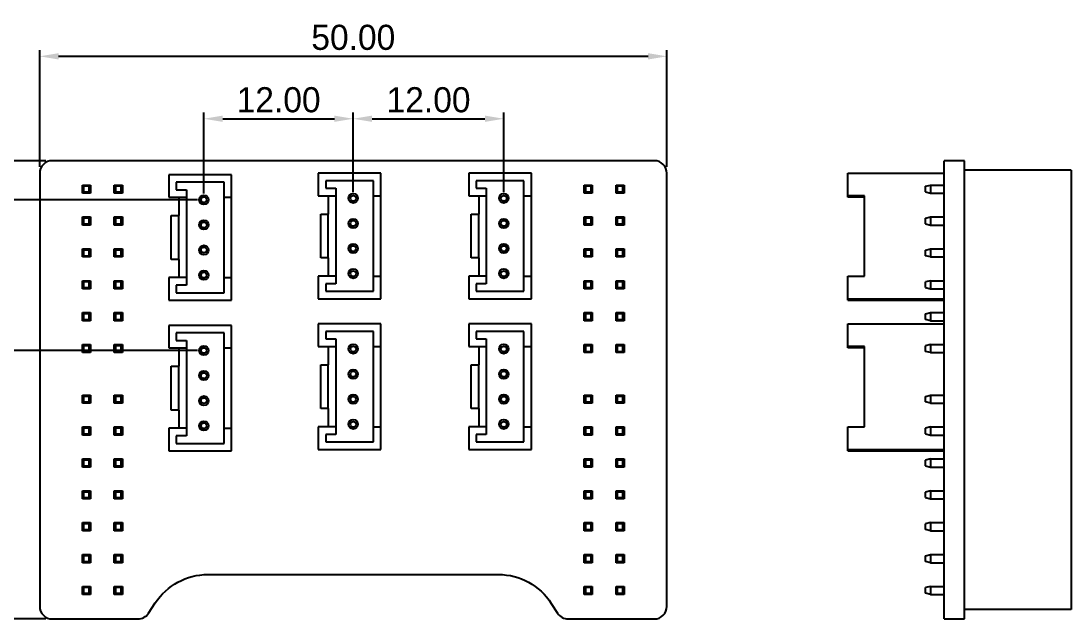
# Model space of a CAD drawing. Header units: millimetres. Extents: x 719 to 1006, y 1264 to 1464.
# Drawn here: x 777 to 860.8, y 1353.9 to 1401.5 of the extents above; entities that cross this region are included whole.
import ezdxf

# ---------------------------------------------------------------- set-up
doc = ezdxf.new("R2010")
doc.units = ezdxf.units.MM
doc.layers.get('0').update_dxf_attribs({"linetype": 'CONTINUOUS'})
doc.layers.get('Defpoints').update_dxf_attribs({"linetype": 'CONTINUOUS'})
doc.dimstyles.get("Standard").update_dxf_attribs({"dimtxt": 2, "dimasz": 1.5, "dimexe": 0.5, "dimexo": 0.5, "dimgap": 0.5, "dimtad": 1, "dimzin": 0, "dimdsep": 46, "dimtxsty": 'Standard', "dimcen": 0.5, "dimclrd": 1, "dimclre": 3, "dimclrt": 3, "dimadec": 0, "dimazin": 0, "dimtfac": 1, "dimtofl": 0, "dimtmove": 0, "dimatfit": 3, "dimfxl": 1, "dimtolj": 1, "dimtzin": 0, "dimarcsym": 0})

# ---------------------------------------------------------------- blocks, each defined once
blk = doc.blocks.new('*D9')
at = {"color": 3, "lineweight": -2}
for p, q in [((778.538, 1389.891), (778.538, 1399.204)), ((828.538, 1389.891), (828.538, 1399.204))]:
    blk.add_line(p, q, dxfattribs=at)
at = {"color": 1, "lineweight": -2}
blk.add_line((780.038, 1398.704), (827.038, 1398.704), dxfattribs=at)
at = {"color": 1}
for points in [[(780.038, 1398.954), (780.038, 1398.454), (778.538, 1398.704)], [(827.038, 1398.454), (827.038, 1398.954), (828.538, 1398.704)]]:
    blk.add_solid(points, dxfattribs=at)
at = {"layer": 'Defpoints', "color": 0}
for p in [(828.538, 1398.704), (778.538, 1389.391), (828.538, 1389.391)]:
    blk.add_point(p, dxfattribs=at)
at = {"color": 3, "insert": (803.538, 1400.204), "char_height": 2, "attachment_point": 5}
blk.add_mtext('\\A1;50.00', dxfattribs=at)
blk = doc.blocks.new('*D10')
at = {"color": 3, "lineweight": -2}
for p, q in [((791.63, 1387.773), (791.63, 1394.231)), ((803.537, 1387.893), (803.537, 1394.231))]:
    blk.add_line(p, q, dxfattribs=at)
at = {"color": 1, "lineweight": -2}
blk.add_line((793.13, 1393.731), (802.037, 1393.731), dxfattribs=at)
at = {"color": 1}
for points in [[(793.13, 1393.981), (793.13, 1393.481), (791.63, 1393.731)], [(802.037, 1393.481), (802.037, 1393.981), (803.537, 1393.731)]]:
    blk.add_solid(points, dxfattribs=at)
at = {"layer": 'Defpoints', "color": 0}
for p in [(803.537, 1393.731), (791.63, 1387.273), (803.537, 1387.393)]:
    blk.add_point(p, dxfattribs=at)
at = {"color": 3, "insert": (797.584, 1395.231), "char_height": 2, "attachment_point": 5}
blk.add_mtext('\\A1;12.00', dxfattribs=at)
blk = doc.blocks.new('*D11')
at = {"color": 3, "lineweight": -2}
for p, q in [((803.537, 1387.893), (803.537, 1394.231)), ((815.536, 1387.893), (815.536, 1394.231))]:
    blk.add_line(p, q, dxfattribs=at)
at = {"color": 1, "lineweight": -2}
blk.add_line((805.037, 1393.731), (814.036, 1393.731), dxfattribs=at)
at = {"color": 1}
for points in [[(805.037, 1393.981), (805.037, 1393.481), (803.537, 1393.731)], [(814.036, 1393.481), (814.036, 1393.981), (815.536, 1393.731)]]:
    blk.add_solid(points, dxfattribs=at)
at = {"layer": 'Defpoints', "color": 0}
for p in [(815.536, 1393.731), (803.537, 1387.393), (815.536, 1387.393)]:
    blk.add_point(p, dxfattribs=at)
at = {"color": 3, "insert": (809.537, 1395.231), "char_height": 2, "attachment_point": 5}
blk.add_mtext('\\A1;12.00', dxfattribs=at)
blk = doc.blocks.new('*D14')
at = {"color": 3, "lineweight": -2}
for p, q in [((779.038, 1390.391), (770.528, 1390.391)), ((779.038, 1353.881), (770.528, 1353.881))]:
    blk.add_line(p, q, dxfattribs=at)
at = {"color": 1, "lineweight": -2}
blk.add_line((771.028, 1355.381), (771.028, 1388.891), dxfattribs=at)
at = {"color": 1}
for points in [[(771.278, 1388.891), (770.778, 1388.891), (771.028, 1390.391)], [(770.778, 1355.381), (771.278, 1355.381), (771.028, 1353.881)]]:
    blk.add_solid(points, dxfattribs=at)
at = {"layer": 'Defpoints', "color": 0}
for p in [(771.028, 1390.391), (779.538, 1390.391), (779.538, 1353.881)]:
    blk.add_point(p, dxfattribs=at)
at = {"color": 3, "insert": (769.528, 1372.136), "char_height": 2, "attachment_point": 5, "rotation": 90}
blk.add_mtext('\\A1;36.50', dxfattribs=at)
blk = doc.blocks.new('*D18')
at = {"color": 3, "lineweight": -2}
for p, q in [((791.13, 1387.273), (774.768, 1387.273)), ((791.13, 1375.27), (774.768, 1375.27))]:
    blk.add_line(p, q, dxfattribs=at)
at = {"color": 1, "lineweight": -2}
blk.add_line((775.268, 1376.77), (775.268, 1385.773), dxfattribs=at)
at = {"color": 1}
for points in [[(775.518, 1385.773), (775.018, 1385.773), (775.268, 1387.273)], [(775.018, 1376.77), (775.518, 1376.77), (775.268, 1375.27)]]:
    blk.add_solid(points, dxfattribs=at)
at = {"layer": 'Defpoints', "color": 0}
for p in [(775.268, 1387.273), (791.63, 1387.273), (791.63, 1375.27)]:
    blk.add_point(p, dxfattribs=at)
at = {"color": 3, "insert": (773.768, 1381.272), "char_height": 2, "attachment_point": 5, "rotation": 90}
blk.add_mtext('\\A1;12.00', dxfattribs=at)

msp = doc.modelspace()

# ---------------------------------------------------------------- linework, layer by layer
for p, q in [((851.452, 1390.391), (850.652, 1390.391)), ((850.652, 1390.384), (850.652, 1390.391)), ((850.652, 1390.192), (850.652, 1390.384)), ((852.252, 1390.391), (851.452, 1390.391)), ((852.252, 1390.384), (852.252, 1390.391)), ((852.252, 1390.192), (852.252, 1390.384)), ((850.652, 1389.767), (850.652, 1390.192)), ((850.652, 1389.257), (850.652, 1389.767)), ((852.252, 1389.767), (852.252, 1390.192)), ((852.252, 1389.257), (852.252, 1389.767)), ((860.752, 1389.638), (852.252, 1389.638)), ((860.752, 1389.638), (860.752, 1370.038)), ((788.83, 1389.273), (788.83, 1387.473)), ((793.83, 1389.273), (788.83, 1389.273)), ((789.43, 1388.673), (789.43, 1388.073)), ((793.23, 1388.673), (789.43, 1388.673)), ((793.23, 1387.473), (793.23, 1388.673)), ((793.83, 1387.473), (793.83, 1389.273)), ((800.737, 1389.393), (800.737, 1387.593)), ((805.737, 1389.393), (800.737, 1389.393)), ((801.337, 1388.793), (801.337, 1388.193)), ((805.137, 1388.793), (801.337, 1388.793)), ((805.137, 1387.593), (805.137, 1388.793)), ((805.737, 1387.593), (805.737, 1389.393)), ((817.736, 1389.393), (812.736, 1389.393)), ((812.736, 1389.393), (812.736, 1387.593)), ((813.336, 1388.793), (813.336, 1388.193)), ((817.136, 1388.793), (813.336, 1388.793)), ((817.136, 1387.593), (817.136, 1388.793)), ((817.736, 1387.593), (817.736, 1389.393)), ((842.952, 1389.393), (850.652, 1389.393)), ((842.952, 1387.593), (842.952, 1389.393)), ((850.652, 1386.924), (850.652, 1389.257)), ((852.252, 1386.924), (852.252, 1389.257)), ((781.941, 1387.798), (781.941, 1388.448)), ((781.941, 1388.448), (782.591, 1388.448)), ((781.941, 1388.448), (782.041, 1388.348)), ((782.041, 1387.898), (781.941, 1387.798)), ((782.491, 1388.348), (782.041, 1388.348)), ((782.041, 1388.348), (782.041, 1387.898)), ((782.041, 1387.898), (782.491, 1387.898)), ((782.591, 1388.448), (782.491, 1388.348)), ((782.491, 1387.898), (782.491, 1388.348)), ((782.491, 1387.898), (782.591, 1387.798)), ((782.591, 1388.448), (782.591, 1387.798)), ((784.481, 1387.798), (784.481, 1388.448)), ((784.481, 1388.448), (785.131, 1388.448)), ((784.481, 1388.448), (784.581, 1388.348)), ((784.581, 1387.898), (784.481, 1387.798)), ((784.581, 1388.348), (784.581, 1387.898)), ((785.031, 1388.348), (784.581, 1388.348)), ((784.581, 1387.898), (785.031, 1387.898)), ((785.131, 1388.448), (785.031, 1388.348)), ((785.031, 1387.898), (785.031, 1388.348)), ((785.031, 1387.898), (785.131, 1387.798)), ((785.131, 1388.448), (785.131, 1387.798)), ((789.43, 1388.073), (790.23, 1388.073)), ((790.23, 1388.073), (790.23, 1387.473)), ((801.337, 1388.193), (802.137, 1388.193)), ((802.137, 1388.193), (802.137, 1387.593)), ((813.336, 1388.193), (814.136, 1388.193)), ((814.136, 1388.193), (814.136, 1387.593)), ((821.941, 1387.798), (821.941, 1388.448)), ((821.941, 1388.448), (822.591, 1388.448)), ((821.941, 1388.448), (822.041, 1388.348)), ((822.041, 1387.898), (821.941, 1387.798)), ((822.491, 1388.348), (822.041, 1388.348)), ((822.041, 1388.348), (822.041, 1387.898)), ((822.041, 1387.898), (822.491, 1387.898)), ((822.591, 1388.448), (822.491, 1388.348)), ((822.491, 1387.898), (822.491, 1388.348)), ((822.491, 1387.898), (822.591, 1387.798)), ((822.591, 1388.448), (822.591, 1387.798)), ((824.481, 1387.798), (824.481, 1388.448)), ((824.481, 1388.448), (825.131, 1388.448)), ((824.481, 1388.448), (824.581, 1388.348)), ((824.481, 1387.798), (824.581, 1387.898)), ((825.031, 1388.348), (824.581, 1388.348)), ((824.581, 1388.348), (824.581, 1387.898)), ((824.581, 1387.898), (825.031, 1387.898)), ((825.031, 1388.348), (825.131, 1388.448)), ((825.031, 1387.898), (825.031, 1388.348)), ((825.031, 1387.898), (825.131, 1387.798)), ((825.131, 1388.448), (825.131, 1387.798)), ((849.152, 1388.348), (849.552, 1388.448)), ((849.152, 1387.898), (849.152, 1388.348)), ((849.152, 1387.898), (849.552, 1387.798)), ((849.552, 1388.448), (850.652, 1388.448)), ((849.552, 1388.448), (849.552, 1387.798)), ((782.591, 1387.798), (781.941, 1387.798)), ((785.131, 1387.798), (784.481, 1387.798)), ((788.83, 1387.473), (790.23, 1387.473)), ((789.63, 1387.473), (789.63, 1386.023)), ((790.23, 1387.473), (790.23, 1381.073)), ((793.23, 1387.473), (793.83, 1387.473)), ((793.23, 1381.073), (793.23, 1387.473)), ((793.83, 1381.073), (793.83, 1387.473)), ((800.737, 1387.593), (802.137, 1387.593)), ((801.537, 1387.593), (801.537, 1386.143)), ((802.137, 1387.593), (802.137, 1381.193)), ((805.137, 1387.593), (805.737, 1387.593)), ((805.137, 1381.193), (805.137, 1387.593)), ((805.737, 1381.193), (805.737, 1387.593)), ((812.736, 1387.593), (814.136, 1387.593)), ((813.536, 1387.593), (813.536, 1386.143)), ((814.136, 1387.593), (814.136, 1381.193)), ((817.136, 1387.593), (817.736, 1387.593)), ((817.136, 1381.193), (817.136, 1387.593)), ((817.736, 1381.193), (817.736, 1387.593)), ((822.591, 1387.798), (821.941, 1387.798)), ((825.131, 1387.798), (824.481, 1387.798)), ((842.952, 1387.473), (842.952, 1387.593)), ((844.302, 1387.593), (842.952, 1387.593)), ((844.302, 1387.473), (842.952, 1387.473)), ((844.302, 1381.193), (844.302, 1387.593)), ((849.552, 1387.798), (850.652, 1387.798)), ((850.652, 1382.26), (850.652, 1386.924)), ((852.252, 1382.26), (852.252, 1386.924)), ((781.941, 1385.258), (781.941, 1385.908)), ((781.941, 1385.908), (782.591, 1385.908)), ((781.941, 1385.908), (782.041, 1385.808)), ((782.041, 1385.358), (781.941, 1385.258)), ((782.491, 1385.808), (782.041, 1385.808)), ((782.041, 1385.808), (782.041, 1385.358)), ((782.041, 1385.358), (782.491, 1385.358)), ((782.591, 1385.908), (782.491, 1385.808)), ((782.491, 1385.358), (782.491, 1385.808)), ((782.491, 1385.358), (782.591, 1385.258)), ((782.591, 1385.908), (782.591, 1385.258)), ((784.481, 1385.258), (784.481, 1385.908)), ((784.481, 1385.908), (785.131, 1385.908)), ((784.481, 1385.908), (784.581, 1385.808)), ((784.481, 1385.258), (784.581, 1385.358)), ((785.031, 1385.808), (784.581, 1385.808)), ((784.581, 1385.808), (784.581, 1385.358)), ((784.581, 1385.358), (785.031, 1385.358)), ((785.031, 1385.808), (785.131, 1385.908)), ((785.031, 1385.358), (785.031, 1385.808)), ((785.031, 1385.358), (785.131, 1385.258)), ((785.131, 1385.908), (785.131, 1385.258)), ((789.03, 1386.023), (789.63, 1386.023)), ((789.03, 1382.523), (789.03, 1386.023)), ((789.63, 1382.523), (789.63, 1386.023)), ((800.937, 1386.143), (801.537, 1386.143)), ((800.937, 1382.643), (800.937, 1386.143)), ((801.537, 1382.643), (801.537, 1386.143)), ((812.936, 1386.143), (813.536, 1386.143)), ((812.936, 1382.643), (812.936, 1386.143)), ((813.536, 1382.643), (813.536, 1386.143)), ((821.941, 1385.258), (821.941, 1385.908)), ((821.941, 1385.908), (822.591, 1385.908)), ((821.941, 1385.908), (822.041, 1385.808)), ((821.941, 1385.258), (822.041, 1385.358)), ((822.491, 1385.808), (822.041, 1385.808)), ((822.041, 1385.808), (822.041, 1385.358)), ((822.041, 1385.358), (822.491, 1385.358)), ((822.491, 1385.808), (822.591, 1385.908)), ((822.491, 1385.358), (822.491, 1385.808)), ((822.491, 1385.358), (822.591, 1385.258)), ((822.591, 1385.908), (822.591, 1385.258)), ((824.481, 1385.258), (824.481, 1385.908)), ((824.481, 1385.908), (825.131, 1385.908)), ((824.481, 1385.908), (824.581, 1385.808)), ((824.481, 1385.258), (824.581, 1385.358)), ((824.581, 1385.808), (824.581, 1385.358)), ((825.031, 1385.808), (824.581, 1385.808)), ((824.581, 1385.358), (825.031, 1385.358)), ((825.031, 1385.808), (825.131, 1385.908)), ((825.031, 1385.358), (825.031, 1385.808)), ((825.031, 1385.358), (825.131, 1385.258)), ((825.131, 1385.908), (825.131, 1385.258)), ((849.152, 1385.808), (849.552, 1385.908)), ((849.152, 1385.358), (849.152, 1385.808)), ((849.152, 1385.358), (849.552, 1385.258)), ((849.552, 1385.908), (850.652, 1385.908)), ((849.552, 1385.908), (849.552, 1385.258)), ((782.591, 1385.258), (781.941, 1385.258)), ((785.131, 1385.258), (784.481, 1385.258)), ((822.591, 1385.258), (821.941, 1385.258)), ((825.131, 1385.258), (824.481, 1385.258)), ((849.552, 1385.258), (850.652, 1385.258)), ((781.941, 1382.718), (781.941, 1383.368)), ((781.941, 1383.368), (782.591, 1383.368)), ((781.941, 1383.368), (782.041, 1383.268)), ((782.041, 1382.818), (781.941, 1382.718)), ((782.491, 1383.268), (782.041, 1383.268)), ((782.041, 1383.268), (782.041, 1382.818)), ((782.041, 1382.818), (782.491, 1382.818)), ((782.591, 1383.368), (782.491, 1383.268)), ((782.491, 1382.818), (782.491, 1383.268)), ((782.491, 1382.818), (782.591, 1382.718)), ((782.591, 1383.368), (782.591, 1382.718)), ((784.481, 1382.718), (784.481, 1383.368)), ((784.481, 1383.368), (785.131, 1383.368)), ((784.581, 1383.268), (784.481, 1383.368)), ((784.481, 1382.718), (784.581, 1382.818)), ((785.031, 1383.268), (784.581, 1383.268)), ((784.581, 1383.268), (784.581, 1382.818)), ((784.581, 1382.818), (785.031, 1382.818)), ((785.031, 1383.268), (785.131, 1383.368)), ((785.031, 1382.818), (785.031, 1383.268)), ((785.131, 1382.718), (785.031, 1382.818)), ((785.131, 1383.368), (785.131, 1382.718)), ((821.941, 1382.718), (821.941, 1383.368)), ((821.941, 1383.368), (822.591, 1383.368)), ((821.941, 1383.368), (822.041, 1383.268)), ((822.041, 1382.818), (821.941, 1382.718)), ((822.491, 1383.268), (822.041, 1383.268)), ((822.041, 1383.268), (822.041, 1382.818)), ((822.041, 1382.818), (822.491, 1382.818)), ((822.591, 1383.368), (822.491, 1383.268)), ((822.491, 1382.818), (822.491, 1383.268)), ((822.491, 1382.818), (822.591, 1382.718)), ((822.591, 1383.368), (822.591, 1382.718)), ((824.481, 1382.718), (824.481, 1383.368)), ((824.481, 1383.368), (825.131, 1383.368)), ((824.581, 1383.268), (824.481, 1383.368)), ((824.481, 1382.718), (824.581, 1382.818)), ((825.031, 1383.268), (824.581, 1383.268)), ((824.581, 1383.268), (824.581, 1382.818)), ((824.581, 1382.818), (825.031, 1382.818)), ((825.031, 1383.268), (825.131, 1383.368)), ((825.031, 1382.818), (825.031, 1383.268)), ((825.131, 1382.718), (825.031, 1382.818)), ((825.131, 1383.368), (825.131, 1382.718)), ((849.152, 1383.268), (849.552, 1383.368)), ((849.152, 1382.818), (849.152, 1383.268)), ((849.552, 1382.718), (849.152, 1382.818)), ((849.552, 1383.368), (850.652, 1383.368)), ((849.552, 1383.368), (849.552, 1382.718)), ((782.591, 1382.718), (781.941, 1382.718)), ((785.131, 1382.718), (784.481, 1382.718)), ((789.63, 1382.523), (789.03, 1382.523)), ((789.63, 1382.523), (789.63, 1381.073)), ((801.537, 1382.643), (800.937, 1382.643)), ((801.537, 1382.643), (801.537, 1381.193)), ((813.536, 1382.643), (812.936, 1382.643)), ((813.536, 1382.643), (813.536, 1381.193)), ((822.591, 1382.718), (821.941, 1382.718)), ((825.131, 1382.718), (824.481, 1382.718)), ((849.552, 1382.718), (850.652, 1382.718)), ((850.652, 1372.932), (850.652, 1382.26)), ((852.252, 1372.932), (852.252, 1382.26)), ((802.137, 1381.193), (800.737, 1381.193)), ((800.737, 1381.193), (800.737, 1379.393)), ((802.137, 1381.193), (802.137, 1380.593)), ((805.137, 1379.993), (805.137, 1381.193)), ((805.137, 1381.193), (805.737, 1381.193)), ((805.737, 1379.393), (805.737, 1381.193)), ((814.136, 1381.193), (812.736, 1381.193)), ((812.736, 1381.193), (812.736, 1379.393)), ((814.136, 1381.193), (814.136, 1380.593)), ((817.136, 1379.993), (817.136, 1381.193)), ((817.136, 1381.193), (817.736, 1381.193)), ((817.736, 1379.393), (817.736, 1381.193)), ((842.952, 1381.193), (844.302, 1381.193)), ((842.952, 1379.393), (842.952, 1381.193)), ((781.941, 1380.178), (781.941, 1380.828)), ((781.941, 1380.828), (782.591, 1380.828)), ((781.941, 1380.828), (782.041, 1380.728)), ((782.491, 1380.728), (782.041, 1380.728)), ((782.041, 1380.728), (782.041, 1380.278)), ((782.491, 1380.728), (782.591, 1380.828)), ((782.491, 1380.278), (782.491, 1380.728)), ((782.591, 1380.828), (782.591, 1380.178)), ((784.481, 1380.178), (784.481, 1380.828)), ((784.481, 1380.828), (785.131, 1380.828)), ((784.581, 1380.728), (784.481, 1380.828)), ((785.031, 1380.728), (784.581, 1380.728)), ((784.581, 1380.728), (784.581, 1380.278)), ((785.031, 1380.728), (785.131, 1380.828)), ((785.031, 1380.278), (785.031, 1380.728)), ((785.131, 1380.828), (785.131, 1380.178)), ((790.23, 1381.073), (788.83, 1381.073)), ((788.83, 1381.073), (788.83, 1379.273)), ((789.43, 1380.473), (789.43, 1379.873)), ((790.23, 1380.473), (789.43, 1380.473)), ((790.23, 1381.073), (790.23, 1380.473)), ((793.23, 1379.873), (793.23, 1381.073)), ((793.23, 1381.073), (793.83, 1381.073)), ((793.83, 1379.273), (793.83, 1381.073)), ((801.337, 1380.593), (801.337, 1379.993)), ((802.137, 1380.593), (801.337, 1380.593)), ((813.336, 1380.593), (813.336, 1379.993)), ((814.136, 1380.593), (813.336, 1380.593)), ((821.941, 1380.178), (821.941, 1380.828)), ((821.941, 1380.828), (822.591, 1380.828)), ((822.041, 1380.728), (821.941, 1380.828)), ((822.041, 1380.728), (822.041, 1380.278)), ((822.491, 1380.728), (822.041, 1380.728)), ((822.591, 1380.828), (822.491, 1380.728)), ((822.491, 1380.278), (822.491, 1380.728)), ((822.591, 1380.828), (822.591, 1380.178)), ((824.481, 1380.178), (824.481, 1380.828)), ((824.481, 1380.828), (825.131, 1380.828)), ((824.481, 1380.828), (824.581, 1380.728)), ((825.031, 1380.728), (824.581, 1380.728)), ((824.581, 1380.728), (824.581, 1380.278)), ((825.131, 1380.828), (825.031, 1380.728)), ((825.031, 1380.278), (825.031, 1380.728)), ((825.131, 1380.828), (825.131, 1380.178)), ((849.552, 1380.828), (849.152, 1380.728)), ((849.152, 1380.278), (849.152, 1380.728)), ((849.552, 1380.828), (850.652, 1380.828)), ((849.552, 1380.828), (849.552, 1380.178)), ((781.941, 1380.178), (782.041, 1380.278)), ((782.591, 1380.178), (781.941, 1380.178)), ((782.041, 1380.278), (782.491, 1380.278)), ((782.491, 1380.278), (782.591, 1380.178)), ((784.481, 1380.178), (784.581, 1380.278)), ((785.131, 1380.178), (784.481, 1380.178)), ((784.581, 1380.278), (785.031, 1380.278)), ((785.131, 1380.178), (785.031, 1380.278)), ((789.43, 1379.873), (793.23, 1379.873)), ((801.337, 1379.993), (805.137, 1379.993)), ((813.336, 1379.993), (817.136, 1379.993)), ((822.041, 1380.278), (821.941, 1380.178)), ((822.591, 1380.178), (821.941, 1380.178)), ((822.041, 1380.278), (822.491, 1380.278)), ((822.591, 1380.178), (822.491, 1380.278)), ((824.581, 1380.278), (824.481, 1380.178)), ((825.131, 1380.178), (824.481, 1380.178)), ((824.581, 1380.278), (825.031, 1380.278)), ((825.031, 1380.278), (825.131, 1380.178)), ((849.152, 1380.278), (849.552, 1380.178)), ((849.552, 1380.178), (850.652, 1380.178)), ((788.83, 1379.273), (793.83, 1379.273)), ((800.737, 1379.393), (805.737, 1379.393)), ((812.736, 1379.393), (817.736, 1379.393)), ((842.952, 1379.273), (842.952, 1379.393)), ((842.952, 1379.393), (850.652, 1379.393)), ((842.952, 1379.273), (850.652, 1379.273)), ((781.941, 1377.638), (781.941, 1378.288)), ((781.941, 1378.288), (782.591, 1378.288)), ((782.041, 1378.188), (781.941, 1378.288)), ((782.491, 1378.188), (782.041, 1378.188)), ((782.041, 1378.188), (782.041, 1377.738)), ((782.491, 1378.188), (782.591, 1378.288)), ((782.491, 1377.738), (782.491, 1378.188)), ((782.591, 1378.288), (782.591, 1377.638)), ((784.481, 1377.638), (784.481, 1378.288)), ((784.481, 1378.288), (785.131, 1378.288)), ((784.481, 1378.288), (784.581, 1378.188)), ((785.031, 1378.188), (784.581, 1378.188)), ((784.581, 1378.188), (784.581, 1377.738)), ((785.031, 1378.188), (785.131, 1378.288)), ((785.031, 1377.738), (785.031, 1378.188)), ((785.131, 1378.288), (785.131, 1377.638)), ((821.941, 1377.638), (821.941, 1378.288)), ((821.941, 1378.288), (822.591, 1378.288)), ((821.941, 1378.288), (822.041, 1378.188)), ((822.041, 1378.188), (822.041, 1377.738)), ((822.491, 1378.188), (822.041, 1378.188)), ((822.591, 1378.288), (822.491, 1378.188)), ((822.491, 1377.738), (822.491, 1378.188)), ((822.591, 1378.288), (822.591, 1377.638)), ((824.481, 1377.638), (824.481, 1378.288)), ((824.481, 1378.288), (825.131, 1378.288)), ((824.581, 1378.188), (824.481, 1378.288)), ((824.581, 1378.188), (824.581, 1377.738)), ((825.031, 1378.188), (824.581, 1378.188)), ((825.031, 1378.188), (825.131, 1378.288)), ((825.031, 1377.738), (825.031, 1378.188)), ((825.131, 1378.288), (825.131, 1377.638)), ((849.152, 1378.188), (849.552, 1378.288)), ((849.152, 1377.738), (849.152, 1378.188)), ((849.552, 1378.288), (849.552, 1377.638)), ((849.552, 1378.288), (850.652, 1378.288)), ((781.941, 1377.638), (782.041, 1377.738)), ((782.591, 1377.638), (781.941, 1377.638)), ((782.041, 1377.738), (782.491, 1377.738)), ((782.591, 1377.638), (782.491, 1377.738)), ((784.481, 1377.638), (784.581, 1377.738)), ((785.131, 1377.638), (784.481, 1377.638)), ((784.581, 1377.738), (785.031, 1377.738)), ((785.031, 1377.738), (785.131, 1377.638)), ((793.83, 1377.27), (788.83, 1377.27)), ((788.83, 1377.27), (788.83, 1375.47)), ((793.83, 1375.47), (793.83, 1377.27)), ((805.737, 1377.39), (800.737, 1377.39)), ((800.737, 1377.39), (800.737, 1375.59)), ((805.737, 1375.59), (805.737, 1377.39)), ((812.736, 1377.39), (812.736, 1375.59)), ((817.736, 1377.39), (812.736, 1377.39)), ((817.736, 1375.59), (817.736, 1377.39)), ((822.041, 1377.738), (821.941, 1377.638)), ((822.591, 1377.638), (821.941, 1377.638)), ((822.041, 1377.738), (822.491, 1377.738)), ((822.491, 1377.738), (822.591, 1377.638)), ((824.481, 1377.638), (824.581, 1377.738)), ((825.131, 1377.638), (824.481, 1377.638)), ((824.581, 1377.738), (825.031, 1377.738)), ((825.131, 1377.638), (825.031, 1377.738)), ((842.952, 1377.39), (850.652, 1377.39)), ((842.952, 1375.59), (842.952, 1377.39)), ((849.552, 1377.638), (849.152, 1377.738)), ((849.552, 1377.638), (850.652, 1377.638)), ((789.43, 1376.67), (789.43, 1376.07)), ((793.23, 1376.67), (789.43, 1376.67)), ((793.23, 1375.47), (793.23, 1376.67)), ((801.337, 1376.79), (801.337, 1376.19)), ((805.137, 1376.79), (801.337, 1376.79)), ((801.337, 1376.19), (802.137, 1376.19)), ((802.137, 1376.19), (802.137, 1375.59)), ((805.137, 1375.59), (805.137, 1376.79)), ((813.336, 1376.79), (813.336, 1376.19)), ((817.136, 1376.79), (813.336, 1376.79)), ((813.336, 1376.19), (814.136, 1376.19)), ((814.136, 1376.19), (814.136, 1375.59)), ((817.136, 1375.59), (817.136, 1376.79)), ((781.941, 1375.098), (781.941, 1375.748)), ((781.941, 1375.748), (782.591, 1375.748)), ((781.941, 1375.748), (782.041, 1375.648)), ((782.491, 1375.648), (782.041, 1375.648)), ((782.041, 1375.648), (782.041, 1375.198)), ((782.491, 1375.648), (782.591, 1375.748)), ((782.491, 1375.198), (782.491, 1375.648)), ((782.591, 1375.748), (782.591, 1375.098)), ((784.481, 1375.098), (784.481, 1375.748)), ((784.481, 1375.748), (785.131, 1375.748)), ((784.581, 1375.648), (784.481, 1375.748)), ((784.581, 1375.648), (784.581, 1375.198)), ((785.031, 1375.648), (784.581, 1375.648)), ((785.131, 1375.748), (785.031, 1375.648)), ((785.031, 1375.198), (785.031, 1375.648)), ((785.131, 1375.748), (785.131, 1375.098)), ((788.83, 1375.47), (790.23, 1375.47)), ((789.43, 1376.07), (790.23, 1376.07)), ((789.63, 1375.47), (789.63, 1374.02)), ((790.23, 1376.07), (790.23, 1375.47)), ((790.23, 1375.47), (790.23, 1369.07)), ((793.23, 1375.47), (793.83, 1375.47)), ((793.23, 1369.07), (793.23, 1375.47)), ((793.83, 1369.07), (793.83, 1375.47)), ((800.737, 1375.59), (802.137, 1375.59)), ((801.537, 1375.59), (801.537, 1374.14)), ((802.137, 1375.59), (802.137, 1369.19)), ((805.137, 1375.59), (805.737, 1375.59)), ((805.137, 1369.19), (805.137, 1375.59)), ((805.737, 1369.19), (805.737, 1375.59)), ((812.736, 1375.59), (814.136, 1375.59)), ((813.536, 1375.59), (813.536, 1374.14)), ((814.136, 1375.59), (814.136, 1369.19)), ((817.136, 1375.59), (817.736, 1375.59)), ((817.136, 1369.19), (817.136, 1375.59)), ((817.736, 1369.19), (817.736, 1375.59)), ((821.941, 1375.098), (821.941, 1375.748)), ((821.941, 1375.748), (822.591, 1375.748)), ((822.041, 1375.648), (821.941, 1375.748)), ((822.041, 1375.648), (822.041, 1375.198)), ((822.491, 1375.648), (822.041, 1375.648)), ((822.591, 1375.748), (822.491, 1375.648)), ((822.491, 1375.198), (822.491, 1375.648)), ((822.591, 1375.748), (822.591, 1375.098)), ((824.481, 1375.098), (824.481, 1375.748)), ((824.481, 1375.748), (825.131, 1375.748)), ((824.581, 1375.648), (824.481, 1375.748)), ((825.031, 1375.648), (824.581, 1375.648)), ((824.581, 1375.648), (824.581, 1375.198)), ((825.131, 1375.748), (825.031, 1375.648)), ((825.031, 1375.198), (825.031, 1375.648)), ((825.131, 1375.748), (825.131, 1375.098)), ((842.952, 1375.47), (842.952, 1375.59)), ((844.302, 1375.59), (842.952, 1375.59)), ((844.302, 1375.47), (842.952, 1375.47)), ((844.302, 1369.19), (844.302, 1375.59)), ((849.552, 1375.748), (849.152, 1375.648)), ((849.152, 1375.198), (849.152, 1375.648)), ((849.552, 1375.748), (850.652, 1375.748)), ((849.552, 1375.748), (849.552, 1375.098)), ((781.941, 1375.098), (782.041, 1375.198)), ((782.591, 1375.098), (781.941, 1375.098)), ((782.041, 1375.198), (782.491, 1375.198)), ((782.491, 1375.198), (782.591, 1375.098)), ((784.581, 1375.198), (784.481, 1375.098)), ((785.131, 1375.098), (784.481, 1375.098)), ((784.581, 1375.198), (785.031, 1375.198)), ((785.131, 1375.098), (785.031, 1375.198)), ((822.041, 1375.198), (821.941, 1375.098)), ((822.591, 1375.098), (821.941, 1375.098)), ((822.041, 1375.198), (822.491, 1375.198)), ((822.591, 1375.098), (822.491, 1375.198)), ((824.581, 1375.198), (824.481, 1375.098)), ((825.131, 1375.098), (824.481, 1375.098)), ((824.581, 1375.198), (825.031, 1375.198)), ((825.131, 1375.098), (825.031, 1375.198)), ((849.552, 1375.098), (849.152, 1375.198)), ((849.552, 1375.098), (850.652, 1375.098)), ((789.03, 1374.02), (789.63, 1374.02)), ((789.03, 1370.52), (789.03, 1374.02)), ((789.63, 1370.52), (789.63, 1374.02)), ((800.937, 1374.14), (801.537, 1374.14)), ((800.937, 1370.64), (800.937, 1374.14)), ((801.537, 1370.64), (801.537, 1374.14)), ((812.936, 1374.14), (813.536, 1374.14)), ((812.936, 1370.64), (812.936, 1374.14)), ((813.536, 1370.64), (813.536, 1374.14)), ((850.652, 1360.494), (850.652, 1372.932)), ((852.252, 1360.494), (852.252, 1372.932)), ((781.941, 1371.067), (781.941, 1371.717)), ((781.941, 1371.717), (782.591, 1371.717)), ((781.941, 1371.717), (782.041, 1371.617)), ((782.041, 1371.167), (781.941, 1371.067)), ((782.491, 1371.617), (782.041, 1371.617)), ((782.041, 1371.617), (782.041, 1371.167)), ((782.041, 1371.167), (782.491, 1371.167)), ((782.591, 1371.717), (782.491, 1371.617)), ((782.491, 1371.167), (782.491, 1371.617)), ((782.491, 1371.167), (782.591, 1371.067)), ((782.591, 1371.717), (782.591, 1371.067)), ((784.481, 1371.067), (784.481, 1371.717)), ((784.481, 1371.717), (785.131, 1371.717)), ((784.481, 1371.717), (784.581, 1371.617)), ((784.481, 1371.067), (784.581, 1371.167)), ((785.031, 1371.617), (784.581, 1371.617)), ((784.581, 1371.617), (784.581, 1371.167)), ((784.581, 1371.167), (785.031, 1371.167)), ((785.031, 1371.617), (785.131, 1371.717)), ((785.031, 1371.167), (785.031, 1371.617)), ((785.031, 1371.167), (785.131, 1371.067)), ((785.131, 1371.717), (785.131, 1371.067)), ((821.941, 1371.067), (821.941, 1371.717)), ((821.941, 1371.717), (822.591, 1371.717)), ((821.941, 1371.717), (822.041, 1371.617)), ((821.941, 1371.067), (822.041, 1371.167)), ((822.491, 1371.617), (822.041, 1371.617)), ((822.041, 1371.617), (822.041, 1371.167)), ((822.041, 1371.167), (822.491, 1371.167)), ((822.491, 1371.617), (822.591, 1371.717)), ((822.491, 1371.167), (822.491, 1371.617)), ((822.491, 1371.167), (822.591, 1371.067)), ((822.591, 1371.717), (822.591, 1371.067)), ((824.481, 1371.067), (824.481, 1371.717)), ((824.481, 1371.717), (825.131, 1371.717)), ((824.581, 1371.617), (824.481, 1371.717)), ((824.481, 1371.067), (824.581, 1371.167)), ((824.581, 1371.617), (824.581, 1371.167)), ((825.031, 1371.617), (824.581, 1371.617)), ((824.581, 1371.167), (825.031, 1371.167)), ((825.031, 1371.617), (825.131, 1371.717)), ((825.031, 1371.167), (825.031, 1371.617)), ((825.131, 1371.067), (825.031, 1371.167)), ((825.131, 1371.717), (825.131, 1371.067)), ((849.152, 1371.617), (849.552, 1371.717)), ((849.152, 1371.167), (849.152, 1371.617)), ((849.552, 1371.067), (849.152, 1371.167)), ((849.552, 1371.717), (849.552, 1371.067)), ((849.552, 1371.717), (850.652, 1371.717)), ((782.591, 1371.067), (781.941, 1371.067)), ((785.131, 1371.067), (784.481, 1371.067)), ((789.63, 1370.52), (789.03, 1370.52)), ((789.63, 1370.52), (789.63, 1369.07)), ((801.537, 1370.64), (800.937, 1370.64)), ((801.537, 1370.64), (801.537, 1369.19)), ((813.536, 1370.64), (812.936, 1370.64)), ((813.536, 1370.64), (813.536, 1369.19)), ((822.591, 1371.067), (821.941, 1371.067)), ((825.131, 1371.067), (824.481, 1371.067)), ((849.552, 1371.067), (850.652, 1371.067)), ((860.752, 1370.038), (860.752, 1354.638)), ((781.941, 1368.527), (781.941, 1369.177)), ((781.941, 1369.177), (782.591, 1369.177)), ((781.941, 1369.177), (782.041, 1369.077)), ((782.041, 1368.627), (781.941, 1368.527)), ((782.491, 1369.077), (782.041, 1369.077)), ((782.041, 1369.077), (782.041, 1368.627)), ((782.041, 1368.627), (782.491, 1368.627)), ((782.591, 1369.177), (782.491, 1369.077)), ((782.491, 1368.627), (782.491, 1369.077)), ((782.491, 1368.627), (782.591, 1368.527)), ((782.591, 1369.177), (782.591, 1368.527)), ((784.481, 1368.527), (784.481, 1369.177)), ((784.481, 1369.177), (785.131, 1369.177)), ((784.481, 1369.177), (784.581, 1369.077)), ((784.481, 1368.527), (784.581, 1368.627)), ((785.031, 1369.077), (784.581, 1369.077)), ((784.581, 1369.077), (784.581, 1368.627)), ((784.581, 1368.627), (785.031, 1368.627)), ((785.031, 1369.077), (785.131, 1369.177)), ((785.031, 1368.627), (785.031, 1369.077)), ((785.031, 1368.627), (785.131, 1368.527)), ((785.131, 1369.177), (785.131, 1368.527)), ((790.23, 1369.07), (788.83, 1369.07)), ((788.83, 1369.07), (788.83, 1367.27)), ((790.23, 1369.07), (790.23, 1368.47)), ((793.23, 1367.87), (793.23, 1369.07)), ((793.23, 1369.07), (793.83, 1369.07)), ((793.83, 1367.27), (793.83, 1369.07)), ((802.137, 1369.19), (800.737, 1369.19)), ((800.737, 1369.19), (800.737, 1367.39)), ((801.337, 1368.59), (801.337, 1367.99)), ((802.137, 1368.59), (801.337, 1368.59)), ((802.137, 1369.19), (802.137, 1368.59)), ((805.137, 1367.99), (805.137, 1369.19)), ((805.137, 1369.19), (805.737, 1369.19)), ((805.737, 1367.39), (805.737, 1369.19)), ((814.136, 1369.19), (812.736, 1369.19)), ((812.736, 1369.19), (812.736, 1367.39)), ((814.136, 1368.59), (813.336, 1368.59)), ((813.336, 1368.59), (813.336, 1367.99)), ((814.136, 1369.19), (814.136, 1368.59)), ((817.136, 1367.99), (817.136, 1369.19)), ((817.136, 1369.19), (817.736, 1369.19)), ((817.736, 1367.39), (817.736, 1369.19)), ((821.941, 1368.527), (821.941, 1369.177)), ((821.941, 1369.177), (822.591, 1369.177)), ((822.041, 1369.077), (821.941, 1369.177)), ((822.041, 1368.627), (821.941, 1368.527)), ((822.491, 1369.077), (822.041, 1369.077)), ((822.041, 1369.077), (822.041, 1368.627)), ((822.041, 1368.627), (822.491, 1368.627)), ((822.591, 1369.177), (822.491, 1369.077)), ((822.491, 1368.627), (822.491, 1369.077)), ((822.591, 1368.527), (822.491, 1368.627)), ((822.591, 1369.177), (822.591, 1368.527)), ((824.481, 1368.527), (824.481, 1369.177)), ((824.481, 1369.177), (825.131, 1369.177)), ((824.481, 1369.177), (824.581, 1369.077)), ((824.581, 1368.627), (824.481, 1368.527)), ((825.031, 1369.077), (824.581, 1369.077)), ((824.581, 1369.077), (824.581, 1368.627)), ((824.581, 1368.627), (825.031, 1368.627)), ((825.131, 1369.177), (825.031, 1369.077)), ((825.031, 1368.627), (825.031, 1369.077)), ((825.031, 1368.627), (825.131, 1368.527)), ((825.131, 1369.177), (825.131, 1368.527)), ((842.952, 1369.19), (844.302, 1369.19)), ((842.952, 1367.39), (842.952, 1369.19)), ((849.552, 1369.177), (849.152, 1369.077)), ((849.152, 1368.627), (849.152, 1369.077)), ((849.152, 1368.627), (849.552, 1368.527)), ((849.552, 1369.177), (850.652, 1369.177)), ((849.552, 1369.177), (849.552, 1368.527)), ((782.591, 1368.527), (781.941, 1368.527)), ((785.131, 1368.527), (784.481, 1368.527)), ((789.43, 1368.47), (789.43, 1367.87)), ((790.23, 1368.47), (789.43, 1368.47)), ((789.43, 1367.87), (793.23, 1367.87)), ((801.337, 1367.99), (805.137, 1367.99)), ((813.336, 1367.99), (817.136, 1367.99)), ((822.591, 1368.527), (821.941, 1368.527)), ((825.131, 1368.527), (824.481, 1368.527)), ((849.552, 1368.527), (850.652, 1368.527)), ((788.83, 1367.27), (793.83, 1367.27)), ((800.737, 1367.39), (805.737, 1367.39)), ((812.736, 1367.39), (817.736, 1367.39)), ((842.952, 1367.27), (842.952, 1367.39)), ((842.952, 1367.39), (850.652, 1367.39)), ((842.952, 1367.27), (850.652, 1367.27)), ((781.941, 1365.987), (781.941, 1366.637)), ((781.941, 1366.637), (782.591, 1366.637)), ((781.941, 1366.637), (782.041, 1366.537)), ((781.941, 1365.987), (782.041, 1366.087)), ((782.491, 1366.537), (782.041, 1366.537)), ((782.041, 1366.537), (782.041, 1366.087)), ((782.041, 1366.087), (782.491, 1366.087)), ((782.491, 1366.537), (782.591, 1366.637)), ((782.491, 1366.087), (782.491, 1366.537)), ((782.491, 1366.087), (782.591, 1365.987)), ((782.591, 1366.637), (782.591, 1365.987)), ((784.481, 1365.987), (784.481, 1366.637)), ((784.481, 1366.637), (785.131, 1366.637)), ((784.581, 1366.537), (784.481, 1366.637)), ((784.581, 1366.087), (784.481, 1365.987)), ((784.581, 1366.537), (784.581, 1366.087)), ((785.031, 1366.537), (784.581, 1366.537)), ((784.581, 1366.087), (785.031, 1366.087)), ((785.131, 1366.637), (785.031, 1366.537)), ((785.031, 1366.087), (785.031, 1366.537)), ((785.131, 1365.987), (785.031, 1366.087)), ((785.131, 1366.637), (785.131, 1365.987)), ((821.941, 1365.987), (821.941, 1366.637)), ((821.941, 1366.637), (822.591, 1366.637)), ((822.041, 1366.537), (821.941, 1366.637)), ((822.041, 1366.087), (821.941, 1365.987)), ((822.041, 1366.537), (822.041, 1366.087)), ((822.491, 1366.537), (822.041, 1366.537)), ((822.041, 1366.087), (822.491, 1366.087)), ((822.591, 1366.637), (822.491, 1366.537)), ((822.491, 1366.087), (822.491, 1366.537)), ((822.591, 1365.987), (822.491, 1366.087)), ((822.591, 1366.637), (822.591, 1365.987)), ((824.481, 1365.987), (824.481, 1366.637)), ((824.481, 1366.637), (825.131, 1366.637)), ((824.481, 1366.637), (824.581, 1366.537)), ((824.581, 1366.087), (824.481, 1365.987)), ((824.581, 1366.537), (824.581, 1366.087)), ((825.031, 1366.537), (824.581, 1366.537)), ((824.581, 1366.087), (825.031, 1366.087)), ((825.131, 1366.637), (825.031, 1366.537)), ((825.031, 1366.087), (825.031, 1366.537)), ((825.031, 1366.087), (825.131, 1365.987)), ((825.131, 1366.637), (825.131, 1365.987)), ((849.552, 1366.637), (849.152, 1366.537)), ((849.152, 1366.087), (849.152, 1366.537)), ((849.152, 1366.087), (849.552, 1365.987)), ((849.552, 1366.637), (850.652, 1366.637)), ((849.552, 1366.637), (849.552, 1365.987)), ((782.591, 1365.987), (781.941, 1365.987)), ((785.131, 1365.987), (784.481, 1365.987)), ((822.591, 1365.987), (821.941, 1365.987)), ((825.131, 1365.987), (824.481, 1365.987)), ((849.552, 1365.987), (850.652, 1365.987)), ((781.941, 1363.447), (781.941, 1364.097)), ((781.941, 1364.097), (782.591, 1364.097)), ((781.941, 1364.097), (782.041, 1363.997)), ((781.941, 1363.447), (782.041, 1363.547)), ((782.491, 1363.997), (782.041, 1363.997)), ((782.041, 1363.997), (782.041, 1363.547)), ((782.041, 1363.547), (782.491, 1363.547)), ((782.491, 1363.997), (782.591, 1364.097)), ((782.491, 1363.547), (782.491, 1363.997)), ((782.491, 1363.547), (782.591, 1363.447)), ((782.591, 1364.097), (782.591, 1363.447)), ((784.481, 1363.447), (784.481, 1364.097)), ((784.481, 1364.097), (785.131, 1364.097)), ((784.581, 1363.997), (784.481, 1364.097)), ((784.581, 1363.547), (784.481, 1363.447)), ((785.031, 1363.997), (784.581, 1363.997)), ((784.581, 1363.997), (784.581, 1363.547)), ((784.581, 1363.547), (785.031, 1363.547)), ((785.131, 1364.097), (785.031, 1363.997)), ((785.031, 1363.547), (785.031, 1363.997)), ((785.131, 1363.447), (785.031, 1363.547)), ((785.131, 1364.097), (785.131, 1363.447)), ((821.941, 1363.447), (821.941, 1364.097)), ((821.941, 1364.097), (822.591, 1364.097)), ((822.041, 1363.997), (821.941, 1364.097)), ((822.041, 1363.547), (821.941, 1363.447)), ((822.041, 1363.997), (822.041, 1363.547)), ((822.491, 1363.997), (822.041, 1363.997)), ((822.041, 1363.547), (822.491, 1363.547)), ((822.591, 1364.097), (822.491, 1363.997)), ((822.491, 1363.547), (822.491, 1363.997)), ((822.591, 1363.447), (822.491, 1363.547)), ((822.591, 1364.097), (822.591, 1363.447)), ((824.481, 1363.447), (824.481, 1364.097)), ((824.481, 1364.097), (825.131, 1364.097)), ((824.481, 1364.097), (824.581, 1363.997)), ((824.581, 1363.547), (824.481, 1363.447)), ((825.031, 1363.997), (824.581, 1363.997)), ((824.581, 1363.997), (824.581, 1363.547)), ((824.581, 1363.547), (825.031, 1363.547)), ((825.131, 1364.097), (825.031, 1363.997)), ((825.031, 1363.547), (825.031, 1363.997)), ((825.031, 1363.547), (825.131, 1363.447)), ((825.131, 1364.097), (825.131, 1363.447)), ((849.552, 1364.097), (849.152, 1363.997)), ((849.152, 1363.547), (849.152, 1363.997)), ((849.152, 1363.547), (849.552, 1363.447)), ((849.552, 1364.097), (850.652, 1364.097)), ((849.552, 1364.097), (849.552, 1363.447)), ((782.591, 1363.447), (781.941, 1363.447)), ((785.131, 1363.447), (784.481, 1363.447)), ((822.591, 1363.447), (821.941, 1363.447)), ((825.131, 1363.447), (824.481, 1363.447)), ((849.552, 1363.447), (850.652, 1363.447)), ((781.941, 1360.907), (781.941, 1361.557)), ((781.941, 1361.557), (782.591, 1361.557)), ((782.041, 1361.457), (781.941, 1361.557)), ((782.491, 1361.457), (782.041, 1361.457)), ((782.041, 1361.457), (782.041, 1361.007)), ((782.491, 1361.457), (782.591, 1361.557)), ((782.491, 1361.007), (782.491, 1361.457)), ((782.591, 1361.557), (782.591, 1360.907)), ((784.481, 1360.907), (784.481, 1361.557)), ((784.481, 1361.557), (785.131, 1361.557)), ((784.481, 1361.557), (784.581, 1361.457)), ((785.031, 1361.457), (784.581, 1361.457)), ((784.581, 1361.457), (784.581, 1361.007)), ((785.031, 1361.457), (785.131, 1361.557)), ((785.031, 1361.007), (785.031, 1361.457)), ((785.131, 1361.557), (785.131, 1360.907)), ((821.941, 1360.907), (821.941, 1361.557)), ((821.941, 1361.557), (822.591, 1361.557)), ((821.941, 1361.557), (822.041, 1361.457)), ((822.491, 1361.457), (822.041, 1361.457)), ((822.041, 1361.457), (822.041, 1361.007)), ((822.591, 1361.557), (822.491, 1361.457)), ((822.491, 1361.007), (822.491, 1361.457)), ((822.591, 1361.557), (822.591, 1360.907)), ((824.481, 1360.907), (824.481, 1361.557)), ((824.481, 1361.557), (825.131, 1361.557)), ((824.581, 1361.457), (824.481, 1361.557)), ((824.581, 1361.457), (824.581, 1361.007)), ((825.031, 1361.457), (824.581, 1361.457)), ((825.131, 1361.557), (825.031, 1361.457)), ((825.031, 1361.007), (825.031, 1361.457)), ((825.131, 1361.557), (825.131, 1360.907)), ((849.552, 1361.557), (849.152, 1361.457)), ((849.152, 1361.007), (849.152, 1361.457)), ((849.552, 1361.557), (850.652, 1361.557)), ((849.552, 1361.557), (849.552, 1360.907)), ((781.941, 1360.907), (782.041, 1361.007)), ((782.591, 1360.907), (781.941, 1360.907)), ((782.041, 1361.007), (782.491, 1361.007)), ((782.591, 1360.907), (782.491, 1361.007)), ((784.481, 1360.907), (784.581, 1361.007)), ((785.131, 1360.907), (784.481, 1360.907)), ((784.581, 1361.007), (785.031, 1361.007)), ((785.031, 1361.007), (785.131, 1360.907)), ((822.041, 1361.007), (821.941, 1360.907)), ((822.591, 1360.907), (821.941, 1360.907)), ((822.041, 1361.007), (822.491, 1361.007)), ((822.491, 1361.007), (822.591, 1360.907)), ((824.581, 1361.007), (824.481, 1360.907)), ((825.131, 1360.907), (824.481, 1360.907)), ((824.581, 1361.007), (825.031, 1361.007)), ((825.131, 1360.907), (825.031, 1361.007)), ((849.552, 1360.907), (849.152, 1361.007)), ((849.552, 1360.907), (850.652, 1360.907)), ((850.652, 1355.83), (850.652, 1360.494)), ((852.252, 1355.83), (852.252, 1360.494)), ((781.941, 1358.367), (781.941, 1359.017)), ((781.941, 1359.017), (782.591, 1359.017)), ((781.941, 1359.017), (782.041, 1358.917)), ((782.491, 1358.917), (782.041, 1358.917)), ((782.041, 1358.917), (782.041, 1358.467)), ((782.591, 1359.017), (782.491, 1358.917)), ((782.491, 1358.467), (782.491, 1358.917)), ((782.591, 1359.017), (782.591, 1358.367)), ((784.481, 1358.367), (784.481, 1359.017)), ((784.481, 1359.017), (785.131, 1359.017)), ((784.581, 1358.917), (784.481, 1359.017)), ((785.031, 1358.917), (784.581, 1358.917)), ((784.581, 1358.917), (784.581, 1358.467)), ((785.131, 1359.017), (785.031, 1358.917)), ((785.031, 1358.467), (785.031, 1358.917)), ((785.131, 1359.017), (785.131, 1358.367)), ((821.941, 1358.367), (821.941, 1359.017)), ((821.941, 1359.017), (822.591, 1359.017)), ((821.941, 1359.017), (822.041, 1358.917)), ((822.041, 1358.917), (822.041, 1358.467)), ((822.491, 1358.917), (822.041, 1358.917)), ((822.591, 1359.017), (822.491, 1358.917)), ((822.491, 1358.467), (822.491, 1358.917)), ((822.591, 1359.017), (822.591, 1358.367)), ((824.481, 1358.367), (824.481, 1359.017)), ((824.481, 1359.017), (825.131, 1359.017)), ((824.581, 1358.917), (824.481, 1359.017)), ((825.031, 1358.917), (824.581, 1358.917)), ((824.581, 1358.917), (824.581, 1358.467)), ((825.031, 1358.917), (825.131, 1359.017)), ((825.031, 1358.467), (825.031, 1358.917)), ((825.131, 1359.017), (825.131, 1358.367)), ((849.152, 1358.917), (849.552, 1359.017)), ((849.152, 1358.467), (849.152, 1358.917)), ((849.552, 1359.017), (850.652, 1359.017)), ((849.552, 1359.017), (849.552, 1358.367)), ((782.041, 1358.467), (781.941, 1358.367)), ((782.591, 1358.367), (781.941, 1358.367)), ((782.041, 1358.467), (782.491, 1358.467)), ((782.491, 1358.467), (782.591, 1358.367)), ((784.581, 1358.467), (784.481, 1358.367)), ((785.131, 1358.367), (784.481, 1358.367)), ((784.581, 1358.467), (785.031, 1358.467)), ((785.131, 1358.367), (785.031, 1358.467)), ((822.041, 1358.467), (821.941, 1358.367)), ((822.591, 1358.367), (821.941, 1358.367)), ((822.041, 1358.467), (822.491, 1358.467)), ((822.491, 1358.467), (822.591, 1358.367)), ((824.481, 1358.367), (824.581, 1358.467)), ((825.131, 1358.367), (824.481, 1358.367)), ((824.581, 1358.467), (825.031, 1358.467)), ((825.131, 1358.367), (825.031, 1358.467)), ((849.552, 1358.367), (849.152, 1358.467)), ((849.552, 1358.367), (850.652, 1358.367)), ((781.941, 1355.827), (781.941, 1356.477)), ((781.941, 1356.477), (782.591, 1356.477)), ((782.041, 1356.377), (781.941, 1356.477)), ((782.041, 1356.377), (782.041, 1355.927)), ((782.491, 1356.377), (782.041, 1356.377)), ((782.591, 1356.477), (782.491, 1356.377)), ((782.491, 1355.927), (782.491, 1356.377)), ((782.591, 1356.477), (782.591, 1355.827)), ((784.481, 1355.827), (784.481, 1356.477)), ((784.481, 1356.477), (785.131, 1356.477)), ((784.581, 1356.377), (784.481, 1356.477)), ((785.031, 1356.377), (784.581, 1356.377)), ((784.581, 1356.377), (784.581, 1355.927)), ((785.031, 1356.377), (785.131, 1356.477)), ((785.031, 1355.927), (785.031, 1356.377)), ((785.131, 1356.477), (785.131, 1355.827)), ((821.941, 1355.827), (821.941, 1356.477)), ((821.941, 1356.477), (822.591, 1356.477)), ((821.941, 1356.477), (822.041, 1356.377)), ((822.491, 1356.377), (822.041, 1356.377)), ((822.041, 1356.377), (822.041, 1355.927)), ((822.591, 1356.477), (822.491, 1356.377)), ((822.491, 1355.927), (822.491, 1356.377)), ((822.591, 1356.477), (822.591, 1355.827)), ((824.481, 1355.827), (824.481, 1356.477)), ((824.481, 1356.477), (825.131, 1356.477)), ((824.581, 1356.377), (824.481, 1356.477)), ((824.581, 1356.377), (824.581, 1355.927)), ((825.031, 1356.377), (824.581, 1356.377)), ((825.131, 1356.477), (825.031, 1356.377)), ((825.031, 1355.927), (825.031, 1356.377)), ((825.131, 1356.477), (825.131, 1355.827)), ((849.552, 1356.477), (849.152, 1356.377)), ((849.152, 1355.927), (849.152, 1356.377)), ((849.552, 1356.477), (850.652, 1356.477)), ((849.552, 1356.477), (849.552, 1355.827)), ((782.041, 1355.927), (781.941, 1355.827)), ((782.591, 1355.827), (781.941, 1355.827)), ((782.041, 1355.927), (782.491, 1355.927)), ((782.591, 1355.827), (782.491, 1355.927)), ((784.481, 1355.827), (784.581, 1355.927)), ((785.131, 1355.827), (784.481, 1355.827)), ((784.581, 1355.927), (785.031, 1355.927)), ((785.131, 1355.827), (785.031, 1355.927)), ((822.041, 1355.927), (821.941, 1355.827)), ((822.591, 1355.827), (821.941, 1355.827)), ((822.041, 1355.927), (822.491, 1355.927)), ((822.491, 1355.927), (822.591, 1355.827)), ((824.581, 1355.927), (824.481, 1355.827)), ((825.131, 1355.827), (824.481, 1355.827)), ((824.581, 1355.927), (825.031, 1355.927)), ((825.131, 1355.827), (825.031, 1355.927)), ((849.552, 1355.827), (849.152, 1355.927)), ((849.552, 1355.827), (850.652, 1355.827)), ((850.652, 1355.247), (850.652, 1355.83)), ((850.652, 1354.656), (850.652, 1355.247)), ((852.252, 1355.247), (852.252, 1355.83)), ((852.252, 1354.656), (852.252, 1355.247)), ((850.652, 1354.355), (850.652, 1354.656)), ((850.652, 1354.101), (850.652, 1354.355)), ((852.252, 1354.355), (852.252, 1354.656)), ((860.752, 1354.638), (852.252, 1354.638)), ((852.252, 1354.101), (852.252, 1354.355)), ((850.652, 1353.939), (850.652, 1354.101)), ((850.652, 1353.882), (850.652, 1353.939)), ((850.652, 1353.881), (850.652, 1353.882)), ((850.652, 1353.881), (851.452, 1353.881)), ((851.452, 1353.881), (852.252, 1353.881)), ((852.252, 1353.939), (852.252, 1354.101)), ((852.252, 1353.882), (852.252, 1353.939)), ((852.252, 1353.881), (852.252, 1353.882))]:
    msp.add_line(p, q)
msp.add_lwpolyline([(779.538, 1353.881), (786.376, 1353.881, 0.252997), (787.213, 1354.334), (787.754, 1355.161, -0.252997), (791.938, 1357.422), (815.116, 1357.422, -0.255363), (819.324, 1355.123), (819.826, 1354.341, 0.255363), (820.668, 1353.881), (827.538, 1353.881, 0.414214), (828.538, 1354.881), (828.538, 1389.391, 0.414214), (827.538, 1390.391), (779.538, 1390.391, 0.414214), (778.538, 1389.391), (778.538, 1354.881, 0.414214)], format="xyb", close=True)
for centre, radius in [((791.63, 1387.273), 0.375), ((791.63, 1387.273), 0.225), ((803.537, 1387.393), 0.375), ((803.537, 1387.393), 0.225), ((815.536, 1387.393), 0.375), ((815.536, 1387.393), 0.225), ((791.63, 1385.273), 0.375), ((791.63, 1385.273), 0.225), ((803.537, 1385.393), 0.375), ((803.537, 1385.393), 0.225), ((815.536, 1385.393), 0.375), ((815.536, 1385.393), 0.225), ((791.63, 1383.273), 0.375), ((803.537, 1383.393), 0.375), ((815.536, 1383.393), 0.375), ((791.63, 1383.273), 0.225), ((803.537, 1383.393), 0.225), ((815.536, 1383.393), 0.225), ((791.63, 1381.273), 0.375), ((791.63, 1381.273), 0.225), ((803.537, 1381.393), 0.375), ((803.537, 1381.393), 0.225), ((815.536, 1381.393), 0.375), ((815.536, 1381.393), 0.225), ((791.63, 1375.27), 0.375), ((791.63, 1375.27), 0.225), ((803.537, 1375.39), 0.375), ((803.537, 1375.39), 0.225), ((815.536, 1375.39), 0.375), ((815.536, 1375.39), 0.225), ((791.63, 1373.27), 0.375), ((803.537, 1373.39), 0.375), ((803.537, 1373.39), 0.225), ((815.536, 1373.39), 0.375), ((815.536, 1373.39), 0.225), ((791.63, 1373.27), 0.225), ((791.63, 1371.27), 0.375), ((791.63, 1371.27), 0.225), ((803.537, 1371.39), 0.375), ((803.537, 1371.39), 0.225), ((815.536, 1371.39), 0.375), ((815.536, 1371.39), 0.225), ((791.63, 1369.27), 0.375), ((791.63, 1369.27), 0.225), ((803.537, 1369.39), 0.375), ((803.537, 1369.39), 0.225), ((815.536, 1369.39), 0.375), ((815.536, 1369.39), 0.225)]:
    msp.add_circle(centre, radius)

# ---------------------------------------------------------------- dimensions: what is measured, and where the dimension line sits
dim = msp.add_linear_dim(base=(828.538, 1398.704), p1=(778.538, 1389.391), p2=(828.538, 1389.391), dimstyle='Standard')
dim.commit()
dim.dimension.update_dxf_attribs({"geometry": '*D9', "text_midpoint": (803.538, 1398.704), "dimtype": 160})
dim = msp.add_linear_dim(base=(803.537, 1393.731), p1=(791.63, 1387.273), p2=(803.537, 1387.393), text='12.00', dimstyle='Standard')
dim.commit()
dim.dimension.update_dxf_attribs({"geometry": '*D10', "text_midpoint": (797.584, 1395.231)})
dim = msp.add_linear_dim(base=(815.536, 1393.731), p1=(803.537, 1387.393), p2=(815.536, 1387.393), dimstyle='Standard')
dim.commit()
dim.dimension.update_dxf_attribs({"geometry": '*D11', "text_midpoint": (809.537, 1395.231)})
dim = msp.add_linear_dim(base=(771.028, 1390.391), p1=(779.538, 1353.881), p2=(779.538, 1390.391), angle=90, text='36.50', dimstyle='Standard')
dim.commit()
dim.dimension.update_dxf_attribs({"geometry": '*D14', "text_midpoint": (771.028, 1372.136), "dimtype": 160})
dim = msp.add_linear_dim(base=(775.268, 1387.273), p1=(791.63, 1375.27), p2=(791.63, 1387.273), angle=90, dimstyle='Standard')
dim.commit()
dim.dimension.update_dxf_attribs({"geometry": '*D18', "text_midpoint": (773.768, 1381.272)})

doc.saveas('drawing.dxf')
